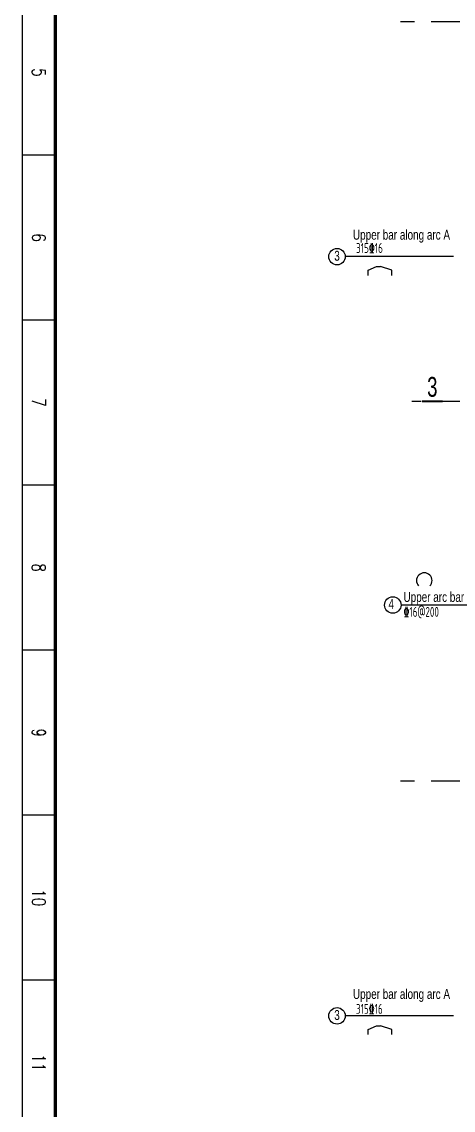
# Model space of a CAD drawing. Extents: x -84745 to 85, y -317996 to 13282.
# Drawn here: x -84149 to -71066, y -103771 to -70797 of the extents above; entities that cross this region are included whole.
import ezdxf
from ezdxf.enums import TextEntityAlignment as Align

# ---------------------------------------------------------------- set-up
doc = ezdxf.new("R2010")
doc.units = 0
doc.header["$LTSCALE"] = 2000
doc.header["$MEASUREMENT"] = 0
doc.linetypes.add('CENTER', pattern=[2, 1.25, -0.25, 0.25, -0.25])
doc.layers.get('0').update_dxf_attribs({"linetype": 'CONTINUOUS'})
for name, color, linetype in [('S_01', 3, 'CONTINUOUS'), ('S_02_AXIS', 151, 'CENTER'), ('S_04', 2, 'CONTINUOUS'), ('TK', 1, 'CONTINUOUS')]:
    doc.layers.add(name, color=color, linetype=linetype)
doc.styles.add('FS', font='kstxt.shx', dxfattribs={"width": 0.75, "bigfont": 'kshz.shx'})
doc.styles.add('KS', font='kstxt.shx', dxfattribs={"width": 0.75, "bigfont": 'kshz.shx'})
doc.styles.add('TK-HZ', font='txt.shx', dxfattribs={"width": 0.8, "bigfont": 'hztxt.shx'})
doc.styles.add('样3', font='tssdeng.shx', dxfattribs={"width": 0.7, "height": 300, "bigfont": 'tssdchn.shx'})

# ---------------------------------------------------------------- blocks, each defined once
blk = doc.blocks.new('A1-1')
at = {"layer": 'TK', "color": 7}
for p, q in [((27050, 1000), (27050, 0)), ((32050, 1000), (32050, 0)), ((37050, 1000), (37050, 0)), ((42050, 1000), (42050, 0)), ((47050, 1000), (47050, 0)), ((52050, 1000), (52050, 0))]:
    blk.add_line(p, q, dxfattribs=at)
for points, const_width in [([(0, 0), (84100, 0), (84100, 59400), (0, 59400)], 35), ([(2500, 1000), (83100, 1000), (83100, 58400), (2500, 58400)], 100)]:
    blk.add_lwpolyline(points, close=True, dxfattribs=dict(at, const_width=const_width))
at = {"layer": 'TK', "color": 7, "style": 'TK-HZ', "width": 0.75}
for s, p in [('5', (24550, 500)), ('6', (29550, 500)), ('7', (34550, 500)), ('8', (39550, 500)), ('9', (44550, 500)), ('10', (49550, 500)), ('11', (54550, 500))]:
    blk.add_text(s, height=400, dxfattribs=at).set_placement(p, align=Align.MIDDLE_CENTER)

msp = doc.modelspace()

# ---------------------------------------------------------------- linework, layer by layer
for p, q in [((-71061.873, -77911.91), (-74340.026, -77911.91)), ((-67476.709, -88466.027), (-72648.857, -88466.027)), ((-71061.873, -100911.91), (-74340.026, -100911.91))]:
    msp.add_line(p, q)
for centre in [(-74590.026, -77911.91), (-72898.857, -88466.027), (-74590.026, -100911.91)]:
    msp.add_circle(centre, 250)
at = {"layer": 'S_01'}
for p, q in [((-73640.837, -78325.326), (-73390.276, -78210.987)), ((-73640.837, -78480.823), (-73640.837, -78325.326)), ((-73390.276, -78210.987), (-73276.379, -78210.987)), ((-72931.923, -78325.326), (-73276.379, -78210.987)), ((-72931.923, -78480.823), (-72931.923, -78325.326)), ((-73640.837, -101325.326), (-73390.276, -101210.987)), ((-73390.276, -101210.987), (-73276.379, -101210.987)), ((-72931.923, -101325.326), (-73276.379, -101210.987)), ((-73640.837, -101480.823), (-73640.837, -101325.326)), ((-72931.923, -101480.823), (-72931.923, -101325.326))]:
    msp.add_line(p, q, dxfattribs=at)
at = {"layer": 'S_01', "const_width": 60}
msp.add_lwpolyline([(-72016.413, -82297.361), (-71391.413, -82297.361)], dxfattribs=at)
at = {"layer": 'S_01'}
msp.add_arc((-71945.527, -87725.772), 235.5, 316.0334496, 223.9665504, dxfattribs=at)
at = {"layer": 'S_02_AXIS'}
for p, q in [((-41236.177, -70797.361), (-72663.321, -70797.361)), ((-37039.702, -82297.361), (-72325.98, -82297.361)), ((-41236.177, -93797.361), (-72663.321, -93797.361)), ((-41236.177, -93797.361), (-72663.321, -93797.361))]:
    msp.add_line(p, q, dxfattribs=at)

# ---------------------------------------------------------------- block references
at = {"layer": 'TK', "color": 7, "rotation": 270}
msp.add_blockref('A1-1', (-84131.526, -47784.187), dxfattribs=at)

# ---------------------------------------------------------------- texts
for s, style, width, p in [('Upper bar along arc A ', 'FS', 0.75, (-74106.808, -77399.196)), ('3', 'FS', 0.75, (-74674.054, -78037.434)), ('315%%13216', '样3', 0.7, (-74011.649, -77801.657)), ('4', 'FS', 0.75, (-73028.001, -88582.811)), ('Upper arc bar', 'FS', 0.75, (-72574.609, -88371.796)), ('%%13216@200', '样3', 0.7, (-72574.609, -88824.955)), ('Upper bar along arc A ', 'FS', 0.75, (-74106.808, -100399.196)), ('315%%13216', '样3', 0.7, (-74016.07, -100850.283)), ('3', 'FS', 0.75, (-74674.054, -101037.434))]:
    msp.add_text(s, height=300, dxfattribs=dict(style=style, width=width)).set_placement(p)
at = {"layer": 'S_04', "style": 'KS', "width": 0.7}
msp.add_text('3', height=600, dxfattribs=at).set_placement((-71701.689, -81857.16), align=Align.MIDDLE_CENTER)

doc.saveas('drawing.dxf')
